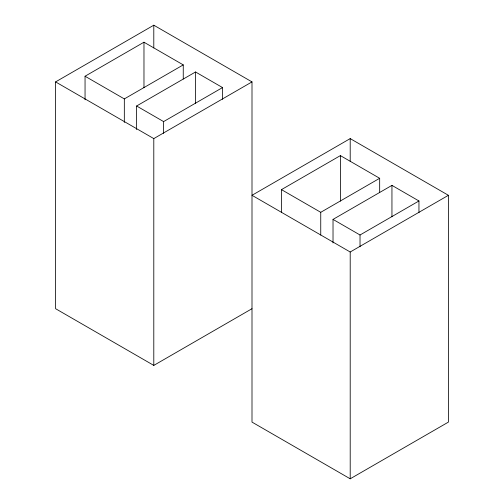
<?xml version="1.0" encoding="UTF-8"?>
<svg xmlns="http://www.w3.org/2000/svg" width="504" height="504" viewBox="0 0 504 504"><rect width="100%" height="100%" fill="white"/><g stroke="black" fill="none" stroke-linecap="round" stroke-linejoin="round"><path stroke-width="0.76" d="M252 308.7L153.796 365.4L55.585 308.7L55.585 81.9L153.796 25.2L252 81.9L252 422.1L350.204 478.8L448.415 422.1L448.415 195.3L350.204 138.6L252 195.3L350.204 252L448.415 195.3M85.05 99.773L85.05 76.23L143.974 42.21L183.254 64.89L183.254 79.015M85.05 76.23L124.331 98.91L183.254 64.89M136.609 129.541L136.609 105.998L195.533 71.978L222.535 87.57L222.535 99.338M136.609 105.998L163.611 121.59L222.535 87.57M55.585 81.9L153.796 138.6L252 81.9M281.465 212.386L281.465 189.63L340.389 155.61L379.669 178.29L379.669 192.415M281.465 189.63L320.746 212.31L379.669 178.29M333.024 242.941L333.024 219.398L391.948 185.377L418.95 200.97L418.95 212.738M333.024 219.398L360.026 234.99L418.95 200.97M391.948 185.377L391.948 216.77M360.026 234.99L360.026 246.758M350.204 138.6L350.204 161.356M350.204 252L350.204 478.8M340.389 155.61L340.389 201.127M320.746 212.31L320.746 235.066M195.533 71.978L195.533 103.37M163.611 121.59L163.611 133.358M153.796 25.2L153.796 47.956M153.796 138.6L153.796 365.4M143.974 42.21L143.974 87.728M124.331 98.91L124.331 122.453"/></g></svg>
